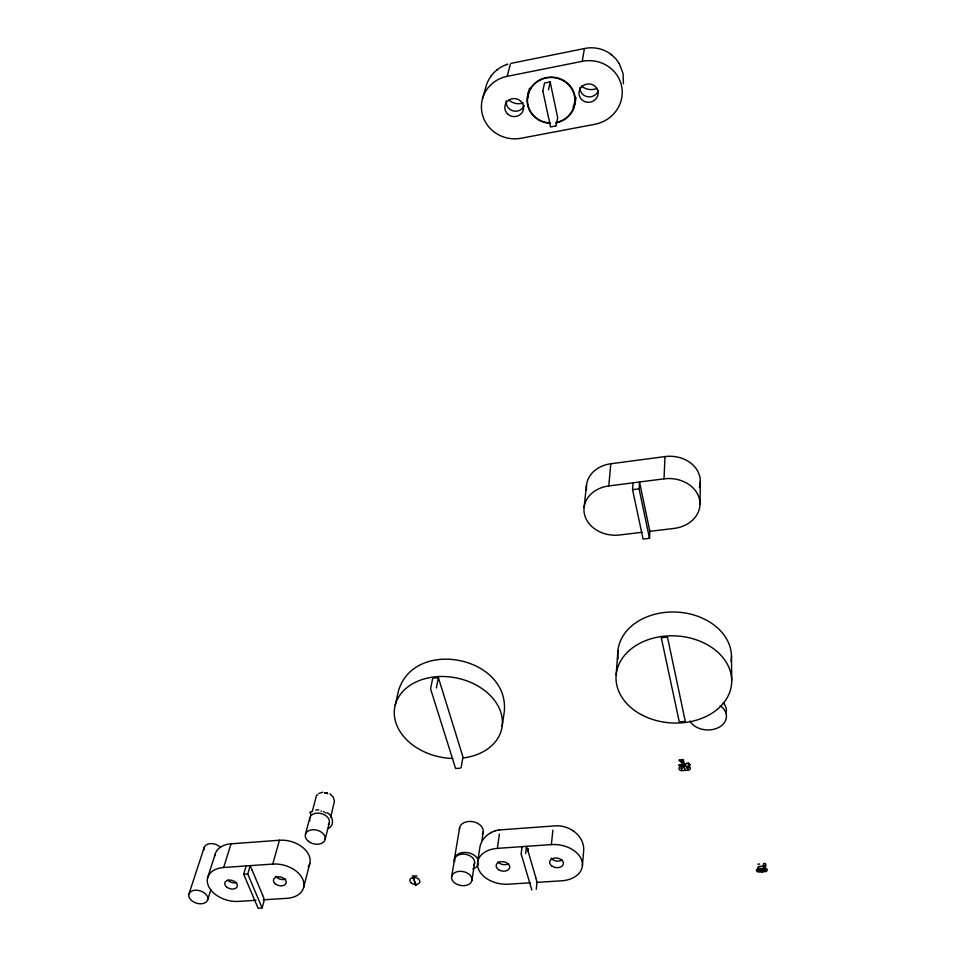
<?xml version="1.0" encoding="UTF-8"?>
<svg xmlns="http://www.w3.org/2000/svg" width="956" height="956" viewBox="0 0 956 956"><rect width="100%" height="100%" fill="white"/><g stroke="black" fill="none" stroke-linecap="round" stroke-linejoin="round"><path stroke-width="1.43" d="M700.007 504.003L700.318 481.418M582.407 865.586L583.65 851.079C584.929 835.675 568.784 824.383 554.48 825.912L501.314 829.796C491.229 830.214 481.203 837.492 479.793 847.864L477.63 862.169M688.045 770.178A2.796 2.02 3.9 0 0 690.375 767.943A2.796 2.02 3.9 0 0 687.185 766.162L681.305 766.64A2.784 2.008 4 0 0 678.987 768.863A2.784 2.008 4 0 0 682.178 770.644L688.045 770.178L688.356 768.122L686.504 767.202M688.702 763.211L684.675 763.868L688.702 763.211L688.977 764.872L689.718 764.477L688.977 764.872M685.249 769.855L684.102 766.951L684.735 769.903M684.233 764.931L684.962 764.872L684.233 764.931L684.388 766.007M760.068 869.578L760.08 869.542A1.816 1.243 2.9 0 0 760.379 870.199M681.305 766.64L681.341 765.182M681.305 762.028L682.883 761.203L683.05 762.649M758.239 869.566C760.88 870.832 757.14 871.059 759.685 869.53M633.039 482.828L632.561 489.663L643.077 539.076L649.494 538.312L649.865 531.333L673.932 528.441A30.879 25.083 1.3 0 0 699.601 499.821A30.879 25.083 1.3 0 0 664.026 478.837L665.006 456.586L610.788 463.768A29.887 24.545 3.6 0 0 586.53 489.89M649.494 538.312L639.098 488.827L639.528 481.991L649.865 531.333M521.175 853.863L522.048 846.729M616.166 674.817L617.899 650.869M642.085 532.277L619.655 534.978A30.437 24.76 4 0 1 584.451 514.173A30.437 24.76 4 0 1 608.793 485.947L610.788 463.768M536.459 882.4L561.59 880.799A26.003 17.985 8.2 0 0 581.941 860.986A26.003 17.985 8.2 0 0 551.361 844.59L552.891 830.178M584.08 507.528L586.494 485.206M536.244 889.343L537.033 882.269L535.647 877.536M623.432 83.829L623.049 73.421L619.189 63.431M528.262 848.558L527.939 851.294L526.505 846.418L525.633 853.553M530.556 882.782L508.377 884.192A25.693 17.722 9.6 0 1 478.084 867.94A25.693 17.722 9.6 0 1 497.383 848.366L499.379 834.05M502.151 726.202L504.302 711.754C509.644 656.258 414.056 637.413 398.389 691.128L395.187 705.325M481.979 840.252L483.258 831.768M471.906 880.5A10.313 7.051 10.7 0 0 457.96 871.525A10.313 7.051 10.7 0 0 455.51 883.499A10.313 7.051 10.7 0 0 471.906 880.5L474.618 862.802M454.459 858.751L459.609 827.765M451.674 876.568L454.53 859.372M582.228 61.327A33.58 32.11 -8.3 0 1 608.124 66.358L608.614 66.681A33.58 32.11 -8.3 0 1 616.859 109.88L616.536 110.346A33.58 32.11 -8.3 0 1 594.775 124.304L521.08 138.25A32.922 31.536 9.5 0 1 497.06 133.924L496.582 133.637A32.922 31.536 9.5 0 1 486.425 90.103L486.735 89.637A32.922 31.536 9.5 0 1 507.134 76.349L582.228 61.327L584.295 49.365M461.151 767.525L462.967 756.973L438.398 677.649L432.71 678.222L430.618 688.547M415.597 885.483L413.398 877.524L416.111 885.447M413.183 878.6L413.398 877.524M413.709 878.564L413.912 877.489M556.141 125.714L557.683 117.624L550.142 81.929L544.526 83.041L542.841 90.88M436.342 687.985L438.398 677.649M548.505 89.756L550.142 81.929M757.797 867.582L758.562 866.961M325.148 839.392L329.342 822.71M330.656 817.5L334.457 801.116L333.142 797.017L329.868 793.85M303.638 887.455L309.816 863.459M305.454 834.23L309.852 817.607M312.218 811.632L316.376 795.93A4.015 1.279 85.7 0 1 316.687 795.165L317.75 794.914M507.134 76.349L510.325 64.315M246.122 866.028L243.672 874.262L258.096 908.2L262.111 907.949L264.43 899.656L262.541 895.175M255.957 900.289L238.343 901.412A24.378 16.228 16.5 0 1 208.432 885.973A24.378 16.228 16.5 0 1 223.668 867.498L272.759 864.069L279.451 840.24A24.211 16.467 15.3 0 1 304.008 848.522A24.211 16.467 15.3 0 1 308.322 866.889M482.529 98.611L486.365 85.323M262.111 907.949L247.747 873.987L250.173 865.742L252.109 870.354M223.668 867.498L231.041 843.825L279.451 840.24M207.583 900.086A9.811 6.453 17.1 0 0 195.55 890.203A9.811 6.453 17.1 0 0 191.714 900.695A9.811 6.453 17.1 0 0 207.583 900.086L210.822 889.785M207.763 877.417L215.303 853.768M188.965 893.944L204.226 847.363M486.532 84.797C489.651 75.416 497.335 67.709 506.704 64.554M682.476 768.134C680.469 770.44 682.644 767.286 681.174 768.301M327.597 793.862L327.179 792.739L324.454 792.906M763.521 863.901L764.609 863.364L765.637 864.057M687.017 767.19L687.639 768.05L688.224 767.214M490.691 76.611L491.265 75.811M757.857 864.164L759.662 864.057M496.57 70.242L497.287 69.668M318.575 793.552L322.77 792.189M683.146 760.868C685.225 758.968 679.393 759.172 682.142 760.976M490.786 832.76L491.515 832.389M327.573 828.744C334.97 826.175 333.333 815.934 327.346 812.791M688.021 768.636C685.655 768.313 688.093 767.943 688.75 767.262M412.239 875.947L416.995 875.935M506.991 64.458L507.744 64.207M494.049 831.314L494.754 831.075M506.465 64.638L507.23 64.375M764.238 866.614L765.003 866.614M510.958 63.383L584.749 48.469M680.325 761.191C683.098 760.295 677.72 758.478 679.262 760.976M555.866 125.965L550.56 126.957L542.853 91.095M585.311 48.362C594.226 46.665 603.845 48.828 611.075 54.373M682.01 768.708L681.174 768.588M498.889 830.083L499.51 829.987M608.793 485.947L664.026 478.837M632.561 489.663L639.098 488.827M315.707 810.007L318.73 809.887M460.206 768.265L455.582 768.445L430.666 689.18M497.383 848.366L551.361 844.59M243.672 874.262L247.747 873.987M758.634 866.411L764.37 866.052M263.306 899.823L286.8 898.329A24.581 16.503 15.3 0 0 302.933 879.651A24.581 16.503 15.3 0 0 272.759 864.069M758.646 868.562L764.406 868.191A2.545 1.733 2.8 0 1 767.25 869.769A2.545 1.733 2.8 0 1 765.063 871.669L759.315 872.027A2.521 1.721 2.9 0 1 756.471 870.462A2.521 1.721 2.9 0 1 758.658 868.586L758.598 866.745M762.279 871.095C761.657 866.291 761.263 872.015 762.255 870.701M682.022 762.697L681.317 762.075M572.501 830.358L573.134 830.776M611.338 54.576L615.963 58.937L619.368 63.729M610.896 54.241L611.517 54.707M327 792.99L324.968 792.93M252.193 870.247L262.697 895.258M310.162 812.648L311.214 815.408M521.247 854.317L531.859 890.024M528.047 851.187L535.802 877.62M765.637 864.069L765.744 866.71M684.675 763.533L684.962 765.194M689.718 764.477L689.874 765.565M757.857 869.542L758.431 870.175L757.845 869.542M764.346 866.375L764.406 868.191M763.462 864.212L763.533 866.674M761.824 870.725L761.86 872.159L761.43 868.741M731.46 655.971L731.71 680.278M723.262 702.672A18.941 14.029 2.6 0 1 726.118 712.877M720.155 705.731A19.024 14.053 2.7 0 1 718.482 727.576A19.024 14.053 2.7 0 1 689.945 721.063M549.951 122.966A23.721 22.753 0.5 0 1 530.293 89.47A23.721 22.753 0.5 0 1 570.254 86.721A23.721 22.753 0.5 0 1 555.842 122.559M575.249 100.201A23.601 22.669 0 0 1 574.03 104.3M528.465 95.074A23.601 22.669 0 0 1 528.572 93.652M523.207 103.021A14.268 13.754 8.6 0 1 509.022 100.153M524.258 105.471A9.345 8.974 9.2 0 1 506.178 101.802M506.214 101.24A9.345 8.974 9.2 0 1 506.286 100.679M596.64 88.561A14.555 13.982 -11.3 0 1 581.415 85.956M598.456 90.533A9.536 9.13 -9.1 0 1 579.91 87.366M550.441 123.336A24.103 23.111 0.5 0 1 529.839 89.506A24.103 23.111 0.5 0 1 570.565 86.482A24.103 23.111 0.5 0 1 555.675 122.954M576.002 97.476A23.972 23.028 0 0 1 574.58 103.834M573.708 105.829A23.972 23.028 0 0 1 573.014 107.108M528.166 97.572A23.972 23.028 0 0 1 528.118 96.843M528.106 95.409A23.972 23.028 0 0 1 528.262 93.246M528.357 92.529A23.972 23.028 0 0 1 528.799 90.402M529.206 89.004A23.972 23.028 0 0 1 529.433 88.322M204.07 849.8A9.524 6.429 17.2 0 1 209.711 843.67A9.524 6.429 17.2 0 1 220.716 847.59M285.748 879.03A6.525 4.398 15.3 0 1 275.842 876.234M214.861 855.99A24.02 16.192 16.5 0 1 231.041 843.825M236.658 882.508A6.477 4.326 16.5 0 1 227.827 880.118M665.006 456.586A30.305 24.856 0.8 0 1 699.362 487.44M618.126 658.971A56.894 43.283 3.1 0 1 674.506 612.007A56.894 43.283 3.1 0 1 731.113 661.421M328.41 824.717A10.074 7.015 14.7 0 0 324.514 814.835A10.074 7.015 14.7 0 0 311.286 815.337L310.963 815.671A10.074 7.015 14.7 0 0 309.911 820.726M310.114 812.504A3.693 1.195 86 0 1 311.309 812.134M321.001 811.011A10.062 7.015 14.7 0 1 321.622 811.142M323.427 811.704A10.062 7.015 14.7 0 1 324.574 812.206M325.661 812.803A10.062 7.015 14.7 0 1 326.163 813.126M452.833 758.478A54.552 40.379 11.3 0 1 397.959 698.238A54.552 40.379 11.3 0 1 488.11 693.423A54.552 40.379 11.3 0 1 463.756 757.905M682.094 762.816A1.362 0.98 3.9 0 1 681.604 761.275A1.362 0.98 3.9 0 1 683.767 761.406A1.362 0.98 3.9 0 1 683.098 762.888M473.626 865.276A10.193 7.039 10.7 0 0 465.919 854.377A10.193 7.039 10.7 0 0 454.602 861.595L454.542 861.416A12.237 8.449 10.6 0 1 464.341 852.429A12.237 8.449 10.6 0 1 478.43 860.711M478.49 863.388A12.237 8.449 10.6 0 1 478.359 863.901M477.952 864.893A12.237 8.449 10.6 0 1 472.838 868.908M459.513 829.354A11.998 8.425 10.5 0 1 473.411 821.813A11.998 8.425 10.5 0 1 482.386 834.265M562.152 860.018A6.907 4.792 8.1 0 1 551.146 858.165M508.556 863.746A6.823 4.72 9.6 0 1 497.957 861.846M678.76 765.314C681.449 768.158 680.983 762.673 678.772 765.218M764.011 869.888L765.457 869.984L764.023 869.817M758.514 869.9L759.47 869.948L758.574 869.924M667.479 637.078L661.289 637.724L679.298 721.935L685.297 721.398L667.479 637.078M760.88 871.155A1.84 1.267 2.9 0 0 763.701 870.211A1.84 1.267 2.9 0 0 761 868.98A1.84 1.267 2.9 0 0 760.88 871.155M508.21 114.469A9.405 9.01 9.5 0 0 523.458 109.211A9.405 9.01 9.5 0 0 510.91 99.089A9.405 9.01 9.5 0 0 508.21 114.469M584.833 101.611A9.596 9.178 -8.2 0 0 598.086 91.884A9.596 9.178 -8.2 0 0 582.802 85.849A9.596 9.178 -8.2 0 0 584.833 101.611M275.447 883.965A6.561 4.398 15.3 0 0 286.095 883.248A6.561 4.398 15.3 0 0 277.957 876.748A6.561 4.398 15.3 0 0 275.447 883.965M226.596 887.013A6.501 4.326 16.5 0 0 237.208 886.678A6.501 4.326 16.5 0 0 229.392 880.046A6.501 4.326 16.5 0 0 226.596 887.013M642.563 715.303A57.898 43.57 3.4 0 0 731.651 683.038A57.898 43.57 3.4 0 0 647.391 639.982A57.898 43.57 3.4 0 0 642.563 715.303M308.525 841.4A10.181 7.027 14.7 0 0 325.04 839.81A10.181 7.027 14.7 0 0 312.194 829.784A10.181 7.027 14.7 0 0 308.525 841.4M411.558 883.225A5.091 3.466 12 0 0 419.792 882.173A5.091 3.466 12 0 0 413.231 877.453A5.091 3.466 12 0 0 411.558 883.225M681.771 765.971A1.362 0.98 4 0 0 683.922 765.35A1.362 0.98 4 0 0 682.022 764.274A1.362 0.98 4 0 0 681.771 765.971M552.305 866.327A6.931 4.792 8.2 0 0 563.359 863.985A6.931 4.792 8.2 0 0 553.918 858.165A6.931 4.792 8.2 0 0 552.305 866.327M498.614 869.709A6.847 4.72 9.6 0 0 509.632 867.773A6.847 4.72 9.6 0 0 500.526 861.75A6.847 4.72 9.6 0 0 498.614 869.709"/></g></svg>
